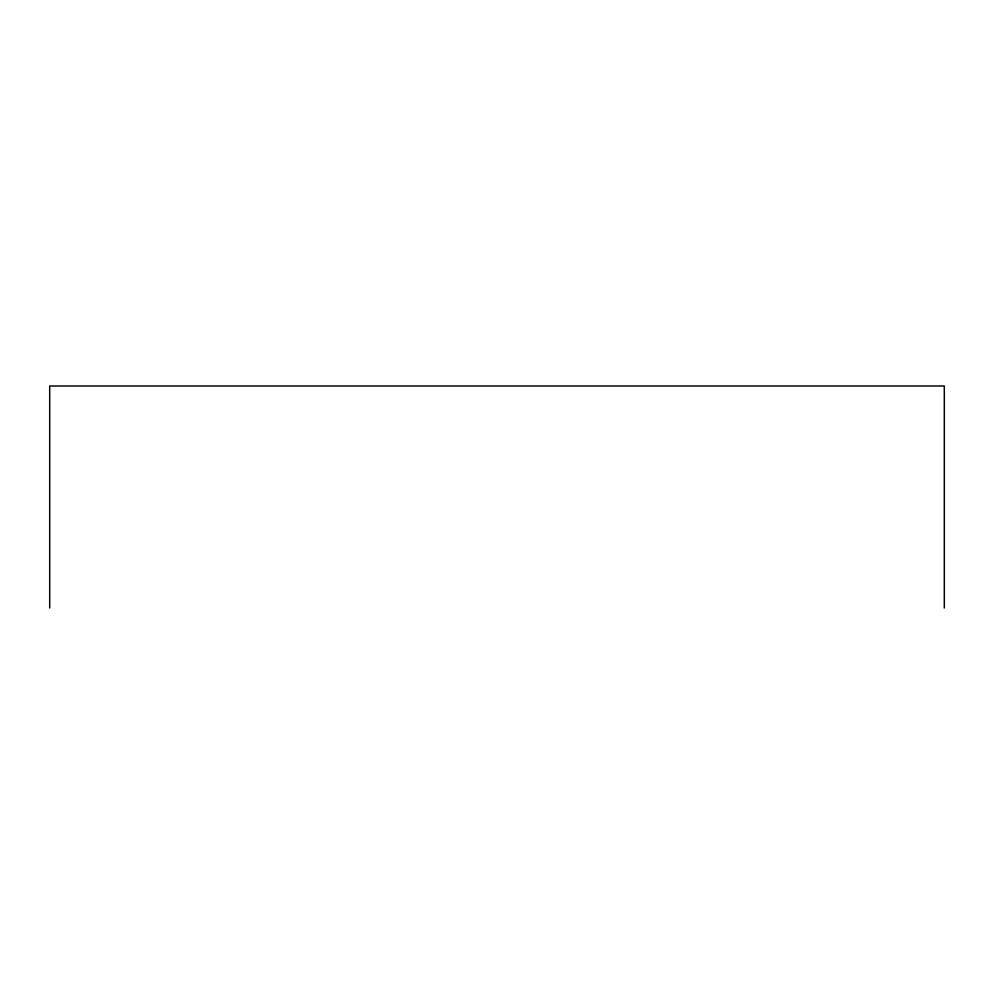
<?xml version="1.0" encoding="UTF-8"?>
<svg xmlns="http://www.w3.org/2000/svg" width="994" height="994" viewBox="0 0 994 994"><rect width="100%" height="100%" fill="white"/><g stroke="black" fill="none" stroke-linecap="round" stroke-linejoin="round"><path stroke-width="1.49" d="M944.3 608.005L944.3 385.995L49.7 385.995L49.7 608.005"/></g></svg>
